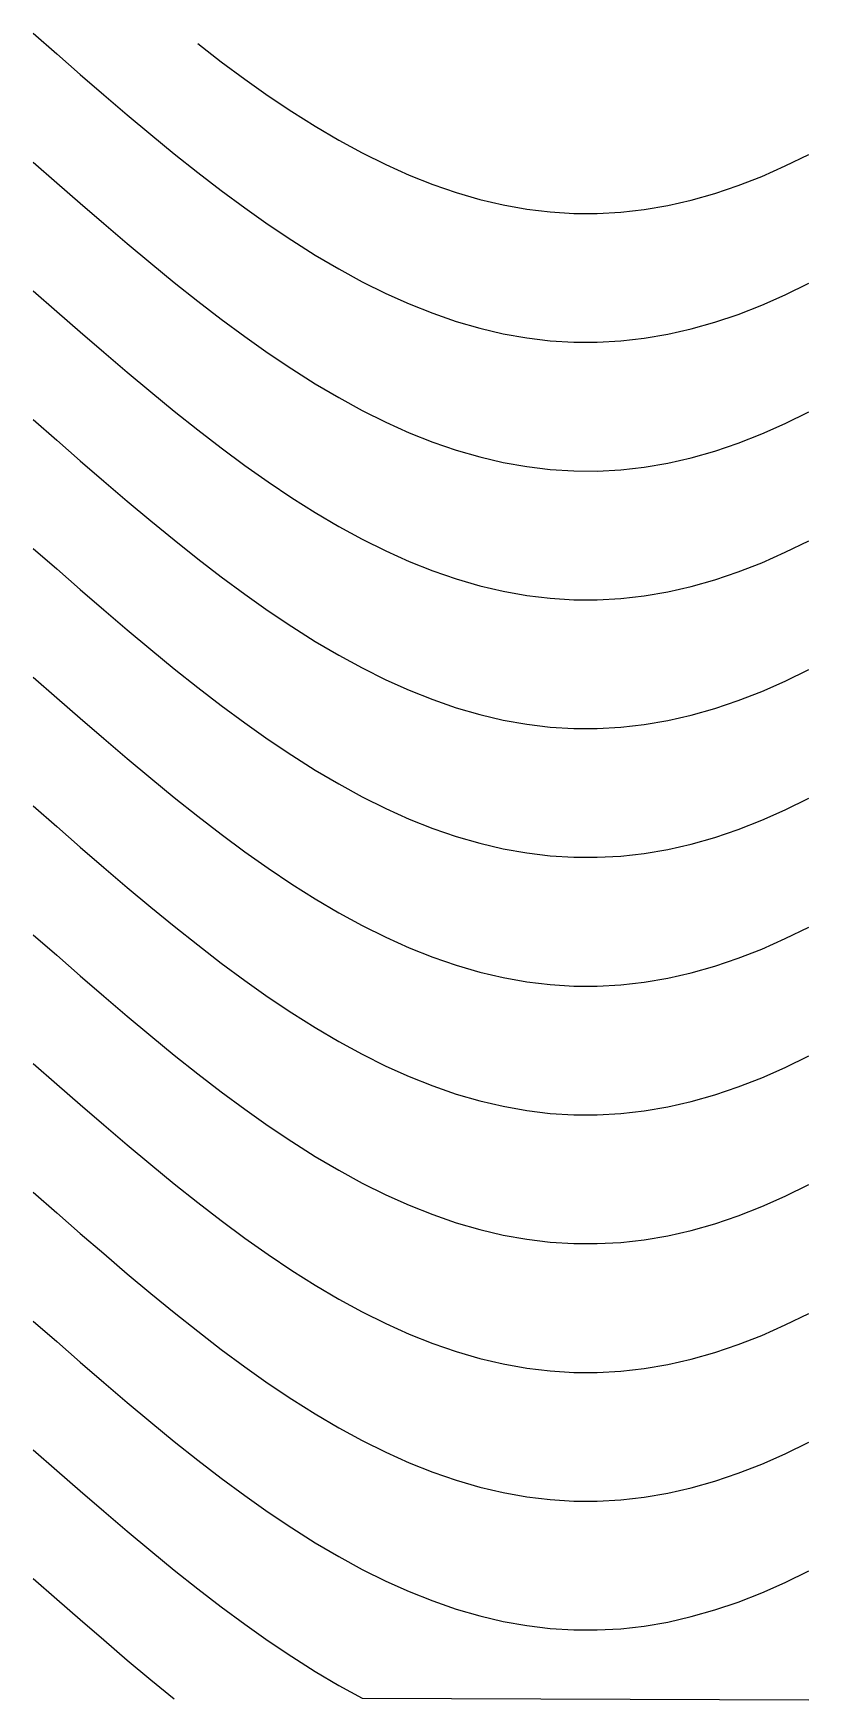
# Model space of a CAD drawing. Header units: metres. Extents: x 671920 to 672184, y 7184523 to 7185090.
import ezdxf

# ---------------------------------------------------------------- set-up
doc = ezdxf.new("R2010")
doc.units = ezdxf.units.M

msp = doc.modelspace()

# ---------------------------------------------------------------- linework, layer by layer
for points, elevation in [([(671920, 7185090), (671928, 7185082.99), (671936, 7185076.01), (671944, 7185069.09), (671952, 7185062.27), (671960, 7185055.57), (671968, 7185049.02), (671976, 7185042.66), (671984, 7185036.5), (671992, 7185030.58), (672000, 7185024.93), (672008, 7185019.56), (672016, 7185014.51), (672024, 7185009.8), (672032, 7185005.44), (672040, 7185001.45), (672048, 7184997.86), (672056, 7184994.68), (672064, 7184991.92), (672072, 7184989.6), (672080, 7184987.72), (672088, 7184986.3), (672096, 7184985.34), (672104, 7184984.84), (672112, 7184984.81), (672120, 7184985.25), (672128, 7184986.16), (672136, 7184987.52), (672144, 7184989.34), (672152, 7184991.61), (672160, 7184994.31), (672168, 7184997.44), (672176, 7185000.98), (672184, 7185004.92)], 812.5), ([(671976, 7185086.5), (671984, 7185080.35), (671992, 7185074.43), (672000, 7185068.77), (672008, 7185063.41), (672016, 7185058.36), (672024, 7185053.64), (672032, 7185049.28), (672040, 7185045.3), (672048, 7185041.71), (672056, 7185038.53), (672064, 7185035.77), (672072, 7185033.44), (672080, 7185031.57), (672088, 7185030.15), (672096, 7185029.19), (672104, 7185028.69), (672112, 7185028.66), (672120, 7185029.1), (672128, 7185030), (672136, 7185031.37), (672144, 7185033.19), (672152, 7185035.46), (672160, 7185038.16), (672168, 7185041.29), (672176, 7185044.83), (672184, 7185048.77)], 813), ([(671920, 7185046.15), (671928, 7185039.14), (671936, 7185032.16), (671944, 7185025.25), (671952, 7185018.42), (671960, 7185011.72), (671968, 7185005.18), (671976, 7184998.81), (671984, 7184992.65), (671992, 7184986.74), (672000, 7184981.08), (672008, 7184975.72), (672016, 7184970.67), (672024, 7184965.95), (672032, 7184961.59), (672040, 7184957.61), (672048, 7184954.01), (672056, 7184950.83), (672064, 7184948.07), (672072, 7184945.75), (672080, 7184943.88), (672088, 7184942.45), (672096, 7184941.49), (672104, 7184941), (672112, 7184940.97), (672120, 7184941.41), (672128, 7184942.31), (672136, 7184943.68), (672144, 7184945.5), (672152, 7184947.76), (672160, 7184950.47), (672168, 7184953.6), (672176, 7184957.14), (672184, 7184961.08)], 812), ([(671920, 7185002.31), (671928, 7184995.3), (671936, 7184988.32), (671944, 7184981.4), (671952, 7184974.58), (671960, 7184967.88), (671968, 7184961.33), (671976, 7184954.96), (671984, 7184948.81), (671992, 7184942.89), (672000, 7184937.24), (672008, 7184931.87), (672016, 7184926.82), (672024, 7184922.1), (672032, 7184917.74), (672040, 7184913.76), (672048, 7184910.17), (672056, 7184906.99), (672064, 7184904.23), (672072, 7184901.91), (672080, 7184900.03), (672088, 7184898.61), (672096, 7184897.65), (672104, 7184897.15), (672112, 7184897.12), (672120, 7184897.56), (672128, 7184898.46), (672136, 7184899.83), (672144, 7184901.65), (672152, 7184903.92), (672160, 7184906.62), (672168, 7184909.75), (672176, 7184913.29), (672184, 7184917.23)], 811.5), ([(671920, 7184958.46), (671928, 7184951.45), (671936, 7184944.47), (671944, 7184937.56), (671952, 7184930.73), (671960, 7184924.03), (671968, 7184917.48), (671976, 7184911.12), (671984, 7184904.96), (671992, 7184899.04), (672000, 7184893.39), (672008, 7184888.03), (672016, 7184882.97), (672024, 7184878.26), (672032, 7184873.9), (672040, 7184869.91), (672048, 7184866.32), (672056, 7184863.14), (672064, 7184860.38), (672072, 7184858.06), (672080, 7184856.18), (672088, 7184854.76), (672096, 7184853.8), (672104, 7184853.3), (672112, 7184853.28), (672120, 7184853.71), (672128, 7184854.62), (672136, 7184855.98), (672144, 7184857.8), (672152, 7184860.07), (672160, 7184862.78), (672168, 7184865.91), (672176, 7184869.45), (672184, 7184873.38)], 811), ([(671920, 7184914.62), (671928, 7184907.61), (671936, 7184900.63), (671944, 7184893.71), (671952, 7184886.89), (671960, 7184880.18), (671968, 7184873.64), (671976, 7184867.27), (671984, 7184861.12), (671992, 7184855.2), (672000, 7184849.54), (672008, 7184844.18), (672016, 7184839.13), (672024, 7184834.41), (672032, 7184830.05), (672040, 7184826.07), (672048, 7184822.48), (672056, 7184819.29), (672064, 7184816.54), (672072, 7184814.21), (672080, 7184812.34), (672088, 7184810.92), (672096, 7184809.95), (672104, 7184809.46), (672112, 7184809.43), (672120, 7184809.87), (672128, 7184810.77), (672136, 7184812.14), (672144, 7184813.96), (672152, 7184816.22), (672160, 7184818.93), (672168, 7184822.06), (672176, 7184825.6), (672184, 7184829.54)], 810.5), ([(671920, 7184870.77), (671928, 7184863.76), (671936, 7184856.78), (671944, 7184849.86), (671952, 7184843.04), (671960, 7184836.34), (671968, 7184829.79), (671976, 7184823.42), (671984, 7184817.27), (671992, 7184811.35), (672000, 7184805.7), (672008, 7184800.33), (672016, 7184795.28), (672024, 7184790.56), (672032, 7184786.2), (672040, 7184782.22), (672048, 7184778.63), (672056, 7184775.45), (672064, 7184772.69), (672072, 7184770.37), (672080, 7184768.49), (672088, 7184767.07), (672096, 7184766.11), (672104, 7184765.61), (672112, 7184765.58), (672120, 7184766.02), (672128, 7184766.93), (672136, 7184768.29), (672144, 7184770.11), (672152, 7184772.38), (672160, 7184775.08), (672168, 7184778.21), (672176, 7184781.75), (672184, 7184785.69)], 810), ([(671920, 7184826.92), (671928, 7184819.91), (671936, 7184812.93), (671944, 7184806.02), (671952, 7184799.19), (671960, 7184792.49), (671968, 7184785.94), (671976, 7184779.58), (671984, 7184773.42), (671992, 7184767.51), (672000, 7184761.85), (672008, 7184756.49), (672016, 7184751.44), (672024, 7184746.72), (672032, 7184742.36), (672040, 7184738.37), (672048, 7184734.78), (672056, 7184731.6), (672064, 7184728.84), (672072, 7184726.52), (672080, 7184724.65), (672088, 7184723.22), (672096, 7184722.26), (672104, 7184721.77), (672112, 7184721.74), (672120, 7184722.18), (672128, 7184723.08), (672136, 7184724.44), (672144, 7184726.26), (672152, 7184728.53), (672160, 7184731.24), (672168, 7184734.37), (672176, 7184737.91), (672184, 7184741.84)], 809.5), ([(671920, 7184783.08), (671928, 7184776.07), (671936, 7184769.09), (671944, 7184762.17), (671952, 7184755.35), (671960, 7184748.65), (671968, 7184742.1), (671976, 7184735.73), (671984, 7184729.58), (671992, 7184723.66), (672000, 7184718.01), (672008, 7184712.64), (672016, 7184707.59), (672024, 7184702.87), (672032, 7184698.51), (672040, 7184694.53), (672048, 7184690.94), (672056, 7184687.76), (672064, 7184685), (672072, 7184682.68), (672080, 7184680.8), (672088, 7184679.38), (672096, 7184678.42), (672104, 7184677.92), (672112, 7184677.89), (672120, 7184678.33), (672128, 7184679.23), (672136, 7184680.6), (672144, 7184682.42), (672152, 7184684.69), (672160, 7184687.39), (672168, 7184690.52), (672176, 7184694.06), (672184, 7184698)], 809), ([(671920, 7184739.23), (671928, 7184732.22), (671936, 7184725.24), (671944, 7184718.32), (671952, 7184711.5), (671960, 7184704.8), (671968, 7184698.25), (671976, 7184691.89), (671984, 7184685.73), (671992, 7184679.81), (672000, 7184674.16), (672008, 7184668.79), (672016, 7184663.74), (672024, 7184659.03), (672032, 7184654.67), (672040, 7184650.68), (672048, 7184647.09), (672056, 7184643.91), (672064, 7184641.15), (672072, 7184638.83), (672080, 7184636.95), (672088, 7184635.53), (672096, 7184634.57), (672104, 7184634.07), (672112, 7184634.04), (672120, 7184634.48), (672128, 7184635.39), (672136, 7184636.75), (672144, 7184638.57), (672152, 7184640.84), (672160, 7184643.54), (672168, 7184646.67), (672176, 7184650.22), (672184, 7184654.15)], 808.5), ([(671920, 7184695.38), (671928, 7184688.37), (671936, 7184681.4), (671944, 7184674.48), (671952, 7184667.65), (671960, 7184660.95), (671968, 7184654.41), (671976, 7184648.04), (671984, 7184641.88), (671992, 7184635.97), (672000, 7184630.31), (672008, 7184624.95), (672016, 7184619.9), (672024, 7184615.18), (672032, 7184610.82), (672040, 7184606.84), (672048, 7184603.25), (672056, 7184600.06), (672064, 7184597.31), (672072, 7184594.98), (672080, 7184593.11), (672088, 7184591.68), (672096, 7184590.72), (672104, 7184590.23), (672112, 7184590.2), (672120, 7184590.64), (672128, 7184591.54), (672136, 7184592.91), (672144, 7184594.73), (672152, 7184596.99), (672160, 7184599.7), (672168, 7184602.83), (672176, 7184606.37), (672184, 7184610.31)], 808), ([(671920, 7184651.54), (671928, 7184644.53), (671936, 7184637.55), (671944, 7184630.63), (671952, 7184623.81), (671960, 7184617.11), (671968, 7184610.56), (671976, 7184604.19), (671984, 7184598.04), (671992, 7184592.12), (672000, 7184586.47), (672008, 7184581.1), (672016, 7184576.05), (672024, 7184571.33), (672032, 7184566.97), (672040, 7184562.99), (672048, 7184559.4), (672056, 7184556.22), (672064, 7184553.46), (672072, 7184551.14), (672080, 7184549.26), (672088, 7184547.84), (672096, 7184546.88), (672104, 7184546.38), (672112, 7184546.35), (672120, 7184546.79), (672128, 7184547.69), (672136, 7184549.06), (672144, 7184550.88), (672152, 7184553.15), (672160, 7184555.85), (672168, 7184558.98), (672176, 7184562.52), (672184, 7184566.46)], 807.5), ([(671920, 7184607.69), (671928, 7184600.68), (671936, 7184593.7), (671944, 7184586.79), (671952, 7184579.96), (671960, 7184573.26), (671968, 7184566.71), (671976, 7184560.35), (671984, 7184554.19), (671992, 7184548.27), (672000, 7184542.62), (672008, 7184537.26), (672016, 7184532.2), (672024, 7184527.49), (672032, 7184523.13), (672184, 7184522.61)], 807), ([(671920, 7184563.85), (671928, 7184556.84), (671936, 7184549.86), (671944, 7184542.94), (671952, 7184536.12), (671960, 7184529.42), (671968, 7184522.87)], 806.5)]:
    msp.add_lwpolyline(points, dxfattribs=dict(elevation=elevation))

doc.saveas('drawing.dxf')
